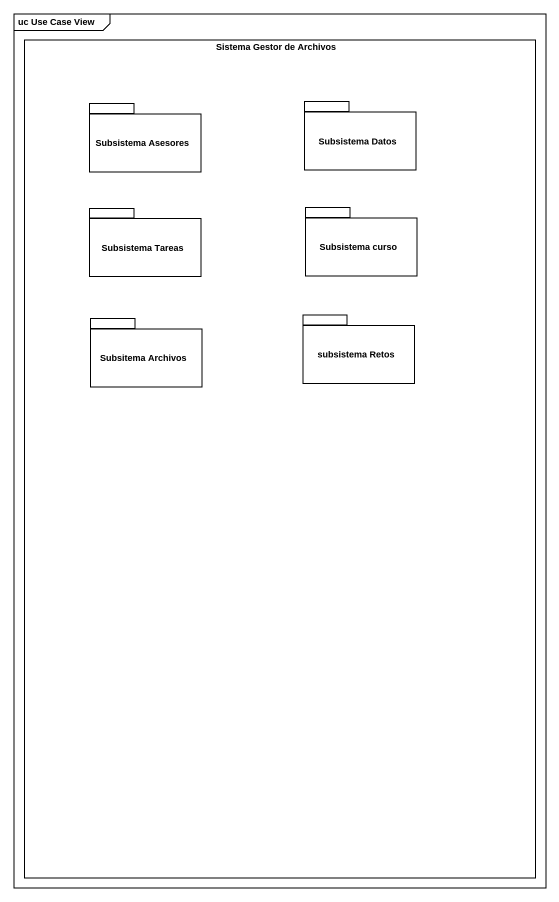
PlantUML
@startuml
mainframe uc Use Case View
rectangle "Sistema Gestor de Archivos" as Sistema_Gestor_de_Archivos {
  package "Subsistema Asesores" as Subsistema_Asesores {
  }
  package "Subsistema Datos" as Subsistema_Datos {
  }
  package "Subsistema Tareas" as Subsistema_Tareas {
  }
  package "Subsistema curso" as Subsistema_curso {
  }
  package "Subsitema Archivos" as Subsitema_Archivos {
  }
  package "subsistema Retos" as subsistema_Retos {
  }
}
@enduml
